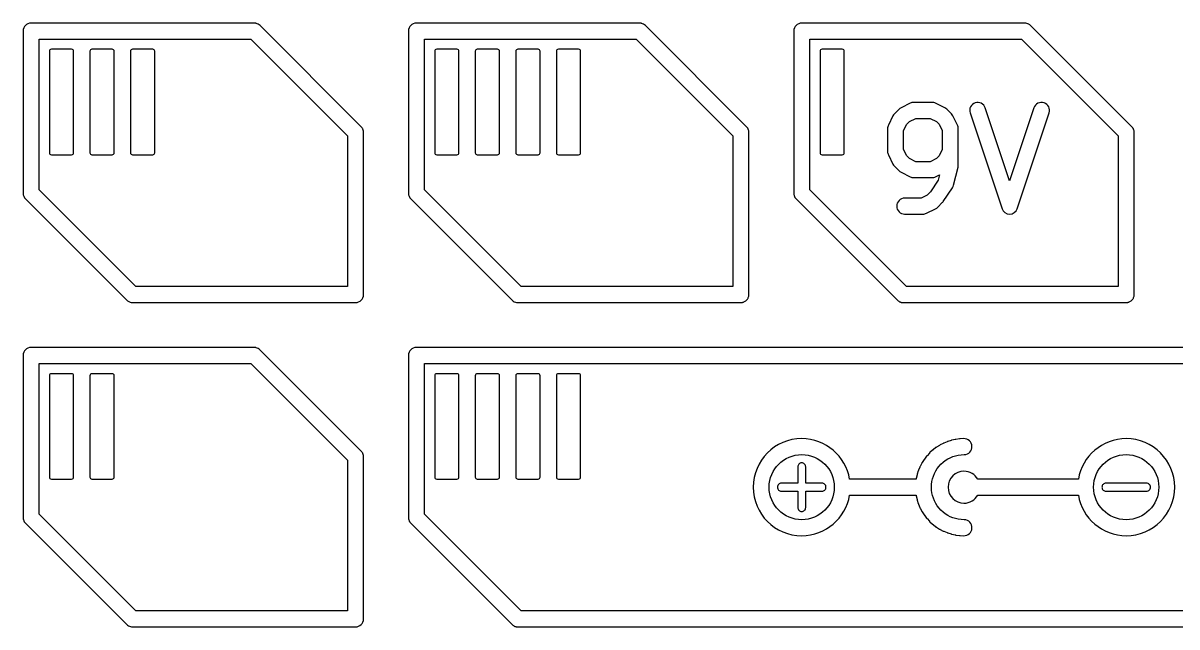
# Model space of a CAD drawing. Header units: millimetres. Extents: x 3 to 62, y 3 to 113.
# Drawn here: x 3.01 to 39.14, y 94.24 to 113.16 of the extents above; entities that cross this region are included whole.
import ezdxf

# ---------------------------------------------------------------- set-up
doc = ezdxf.new("R2010")
doc.units = ezdxf.units.MM
doc.layers.add('Layer_1', color=7, linetype='CONTINUOUS')

msp = doc.modelspace()

# ---------------------------------------------------------------- linework, layer by layer
at = {"layer": 'Layer_1', "color": 7}
for points in [[(10.245573, 113.157596), (3.261005, 113.157596), (3.260476, 113.157596), (3.260476, 113.157596)], [(22.310452, 113.157596), (15.325884, 113.157596), (15.325355, 113.157596), (15.325355, 113.157596)], [(34.375331, 113.157596), (27.390763, 113.157596), (27.390763, 113.157596)], [(34.500902, 113.124006), (34.500399, 113.124006)], [(34.528286, 113.105919), (34.527783, 113.105919)], [(37.727571, 109.909219), (34.552575, 113.084215)], [(3.010868, 112.907482), (3.010868, 107.827178)], [(13.590061, 109.916454), (10.430066, 113.07698)], [(15.075774, 112.907482), (15.075774, 107.827178)], [(25.65494, 109.916454), (22.494945, 113.07698)], [(27.140653, 112.907482), (27.140653, 107.827178), (27.141155, 107.818393)], [(3.833245, 112.272406), (3.833245, 109.09741)], [(4.530871, 112.334934), (3.895766, 112.334934)], [(4.593392, 109.09741), (4.593392, 112.272406)], [(5.103455, 112.272406), (5.103455, 109.09741)], [(5.800552, 112.334934), (5.165976, 112.334934)], [(5.863099, 109.09741), (5.863099, 112.272406)], [(6.373136, 112.272406), (6.373136, 109.09741)], [(7.070762, 112.334934), (6.435657, 112.334934)], [(7.133283, 109.09741), (7.133283, 112.272406)], [(15.898124, 112.272406), (15.898124, 109.09741)], [(16.59575, 112.334934), (15.960645, 112.334934)], [(16.658271, 109.09741), (16.658271, 112.272406)], [(17.168334, 112.272406), (17.168334, 109.09741)], [(17.86596, 112.334934), (17.230855, 112.334934)], [(17.928481, 109.09741), (17.928481, 112.272406)], [(18.438518, 112.272406), (18.438518, 109.09741)], [(19.135641, 112.334934), (18.500536, 112.334934)], [(19.198162, 109.09741), (19.198162, 112.272406)], [(19.708225, 112.272406), (19.708225, 109.09741)], [(20.405851, 112.334934), (19.770746, 112.334934)], [(20.468372, 109.09741), (20.468372, 112.272406)], [(27.963506, 112.272406), (27.963506, 109.09741)], [(28.660629, 112.334934), (28.025524, 112.334934)], [(28.72315, 109.09741), (28.72315, 112.272406)], [(30.787638, 110.646667), (30.501862, 110.503524)], [(31.470606, 110.673022), (30.899266, 110.673022)], [(31.86801, 110.503524), (31.582234, 110.646667)], [(30.247095, 110.248759), (30.104458, 109.962989)], [(30.436748, 110.456498), (30.293609, 110.313872)], [(32.076263, 110.313871), (31.933124, 110.456498)], [(32.265916, 109.962989), (32.122777, 110.248759)], [(32.661944, 110.343844), (33.661883, 107.343514)], [(34.662324, 110.501973), (33.899055, 108.213227), (33.136315, 110.501973)], [(34.136253, 107.343514), (35.136192, 110.343844)], [(30.078, 109.851368), (30.078, 109.137201)], [(32.292375, 108.708804), (32.292375, 109.851368)], [(37.755484, 109.875113), (37.750325, 109.882864), (37.748764, 109.884931)], [(13.661895, 109.799148), (13.661392, 109.800699)], [(13.670679, 104.652182), (13.670679, 109.732486)], [(25.726774, 109.799148), (25.726271, 109.800699)], [(25.735558, 104.652182), (25.735558, 109.732486)], [(37.800437, 104.652182), (37.800437, 109.720084)], [(3.895766, 109.034882), (4.530871, 109.034882)], [(5.165976, 109.034882), (5.800552, 109.034882)], [(6.435657, 109.034882), (7.070762, 109.034882)], [(15.960645, 109.034882), (16.59575, 109.034882)], [(17.230855, 109.034882), (17.86596, 109.034882)], [(18.500536, 109.034882), (19.135641, 109.034882)], [(19.770746, 109.034882), (20.405851, 109.034882)], [(28.025524, 109.034882), (28.660629, 109.034882)], [(30.104458, 109.02558), (30.247095, 108.739809)], [(30.294111, 108.674697), (30.436748, 108.531554)], [(30.501862, 108.485045), (30.787638, 108.341901)], [(31.582922, 108.341901), (31.708493, 108.404946), (31.667165, 108.239582), (31.419118, 107.867512), (31.322493, 107.770878), (31.126119, 107.672692), (30.61349, 107.672692)], [(32.141562, 108.076285), (32.284702, 108.647825)], [(30.899266, 108.315546), (31.470791, 108.315546)], [(27.172164, 107.706256), (27.173196, 107.704189)], [(31.821681, 107.569856), (32.107458, 107.998253)], [(3.083734, 107.650445), (6.25873, 104.475449)], [(15.148613, 107.650445), (18.323609, 104.475449)], [(27.214021, 107.650445), (30.389017, 104.475449)], [(31.296643, 107.199337), (31.582419, 107.341964)], [(31.647533, 107.388989), (31.790672, 107.532133)], [(30.61349, 107.172982), (31.185015, 107.172982)], [(6.339349, 104.422222), (6.340381, 104.421706)], [(30.463947, 104.424806), (30.472731, 104.420672)], [(6.397742, 104.405686), (6.402928, 104.404652)], [(6.448383, 104.402585), (13.420569, 104.402585)], [(18.465214, 104.405169), (18.471934, 104.404136)], [(18.517416, 104.402585), (25.485448, 104.402585)], [(30.525436, 104.406203), (30.533189, 104.404652), (30.535252, 104.404652)], [(30.57867, 104.402585), (37.550327, 104.402585)], [(10.245573, 102.997505), (3.261005, 102.997505), (3.260476, 102.997505), (3.260476, 102.997505)], [(46.440739, 102.997505), (15.325884, 102.997505), (15.325355, 102.997505), (15.325355, 102.997505)], [(3.010868, 102.747391), (3.010868, 97.667604)], [(13.590061, 99.756363), (10.430066, 102.91689)], [(15.075774, 102.747391), (15.075774, 97.667604)], [(3.833245, 102.112315), (3.833245, 98.937319)], [(4.530871, 102.174844), (3.895766, 102.174844)], [(4.593392, 98.937319), (4.593392, 102.112315)], [(5.103455, 102.112315), (5.103455, 98.937319)], [(5.800552, 102.174844), (5.165976, 102.174844)], [(5.863099, 98.937319), (5.863099, 102.112315)], [(15.898124, 102.112315), (15.898124, 98.937319)], [(16.59575, 102.174844), (15.960645, 102.174844)], [(16.658271, 98.937319), (16.658271, 102.112315)], [(17.168334, 102.112315), (17.168334, 98.937319)], [(17.86596, 102.174844), (17.230855, 102.174844)], [(17.928481, 98.937319), (17.928481, 102.112315)], [(18.438518, 102.112315), (18.438518, 98.937319)], [(19.135641, 102.174844), (18.500536, 102.174844)], [(19.198162, 98.937319), (19.198162, 102.112315)], [(19.708225, 102.112315), (19.708225, 98.937319)], [(20.405851, 102.174844), (19.770746, 102.174844)], [(20.468372, 98.937319), (20.468372, 102.112315)], [(32.066447, 100.085025), (31.960508, 100.051435)], [(32.196146, 100.114997), (32.088143, 100.090709)], [(32.326876, 100.133084), (32.217339, 100.118614)], [(32.459697, 100.139802), (32.349101, 100.134634)], [(31.486111, 99.77755), (31.40446, 99.70262)], [(31.590489, 99.858682), (31.502118, 99.790986)], [(31.702116, 99.930513), (31.608586, 99.871085)], [(31.818903, 99.992524), (31.720214, 99.941364)], [(31.941379, 100.0442), (31.838535, 100.002343)], [(13.661895, 99.639058), (13.661392, 99.640608)], [(13.670679, 94.492608), (13.670679, 99.572395)], [(31.149191, 99.370341), (31.09802, 99.272156)], [(31.219464, 99.482478), (31.160039, 99.388944)], [(31.299553, 99.588415), (31.231873, 99.500565)], [(31.387924, 99.6866), (31.312994, 99.604951)], [(32.481393, 97.599908), (32.381671, 97.604042), (32.293301, 97.615928), (32.206994, 97.635048), (32.121719, 97.66192), (32.039566, 97.69551), (31.960508, 97.736851), (31.885578, 97.784393), (31.814776, 97.838653), (31.749133, 97.898598), (31.689707, 97.964227), (31.634939, 98.035023), (31.587393, 98.109954), (31.546568, 98.189019), (31.512463, 98.271184), (31.485582, 98.355934), (31.466479, 98.44275), (31.454599, 98.531116), (31.450974, 98.62), (31.454599, 98.708883), (31.466479, 98.79725), (31.485582, 98.883549), (31.512463, 98.968815), (31.546568, 99.050981), (31.587393, 99.130045), (31.634939, 99.204976), (31.689707, 99.275773), (31.749133, 99.340885), (31.814776, 99.40083), (31.885578, 99.45509), (31.960508, 99.503149), (32.039566, 99.543973), (32.121719, 99.57808), (32.206994, 99.604951), (32.293301, 99.624072), (32.381671, 99.635957), (32.481393, 99.640091)], [(27.265694, 99.255102), (27.265694, 98.745057), (26.755658, 98.745057)], [(28.025339, 98.745057), (27.515805, 98.745057), (27.515805, 99.255102)], [(31.000363, 99.002405), (30.976577, 98.893885)], [(31.039627, 99.130045), (31.006025, 99.024109)], [(31.088204, 99.252002), (31.046347, 99.149683)], [(3.895766, 98.874791), (4.530871, 98.874791)], [(5.165976, 98.874791), (5.800552, 98.874791)], [(15.960645, 98.874791), (16.59575, 98.874791)], [(17.230855, 98.874791), (17.86596, 98.874791)], [(18.500536, 98.874791), (19.135641, 98.874791)], [(19.770746, 98.874791), (20.405851, 98.874791)], [(30.972449, 98.873214), (30.97192, 98.870113), (28.88989, 98.870113)], [(36.051199, 98.870113), (32.902556, 98.870113)], [(38.185617, 98.745083), (36.915936, 98.745083)], [(26.755658, 98.494943), (27.265694, 98.494943), (27.265694, 97.984897)], [(27.515805, 97.984897), (27.515805, 98.494943), (28.025339, 98.494943)], [(28.88989, 98.369886), (30.97192, 98.369886), (30.972449, 98.366786)], [(30.976577, 98.345598), (31.000363, 98.237595)], [(32.902556, 98.369886), (36.051199, 98.369886)], [(36.915936, 98.49497), (38.185617, 98.49497)], [(31.006025, 98.215891), (31.039627, 98.109954)], [(31.046347, 98.090317), (31.088204, 97.987998)], [(31.09802, 97.967327), (31.149191, 97.869142)], [(15.094374, 97.573036), (15.098501, 97.564252)], [(31.160039, 97.851056), (31.219464, 97.757521)], [(31.231873, 97.738918), (31.299553, 97.651068)], [(31.312994, 97.635048), (31.387924, 97.5534)], [(3.043941, 97.543064), (3.04447, 97.542547), (3.047063, 97.538413)], [(3.083734, 97.490871), (6.25873, 94.315875), (6.259259, 94.315875)], [(15.148613, 97.490871), (18.323609, 94.315875), (18.324138, 94.315875)], [(31.40446, 97.53738), (31.486111, 97.462449)], [(31.502118, 97.449013), (31.590489, 97.381317)], [(31.608586, 97.368398), (31.702116, 97.30897)], [(31.720214, 97.298635), (31.818903, 97.246959)], [(31.838535, 97.237657), (31.941379, 97.195282)], [(31.960508, 97.188564), (32.066447, 97.154975)], [(32.088143, 97.148774), (32.196146, 97.125002)], [(32.217339, 97.121385), (32.326876, 97.106916)], [(32.349101, 97.104849), (32.459697, 97.100198)], [(18.348427, 94.294171), (18.348956, 94.293654)], [(6.435472, 94.242495), (13.420569, 94.242495)], [(18.397005, 94.265232), (18.406291, 94.261098), (18.40735, 94.260581)], [(18.500351, 94.242495), (18.50551, 94.242495), (49.615735, 94.242495)]]:
    msp.add_lwpolyline(points, dxfattribs=at)
for points in [[(3.510586, 112.657368), (10.142227, 112.657368), (13.170458, 109.629133), (13.170458, 104.902296), (6.539347, 104.902296), (3.510586, 107.931048), (3.510586, 112.657368)], [(15.575465, 112.657368), (22.207106, 112.657368), (25.23584, 109.628616), (25.23584, 104.902296), (18.604729, 104.902296), (15.575465, 107.931565), (15.575465, 112.657368)], [(27.640344, 112.657368), (34.271985, 112.657368), (37.300746, 109.628616), (37.300746, 104.902296), (30.669634, 104.902296), (27.640344, 107.931565), (27.640344, 112.657368)], [(32.820059, 110.660103)], [(30.958162, 110.172795), (31.411895, 110.172795), (31.608242, 110.07461), (31.694047, 109.988827), (31.792233, 109.792457), (31.792233, 109.196112), (31.694047, 108.999225), (31.608242, 108.913959), (31.411895, 108.815774), (30.958162, 108.815774), (30.761788, 108.913959), (30.67654, 108.999225), (30.577824, 109.196112), (30.577824, 109.792457), (30.67654, 109.989344), (30.761788, 110.07461)], [(3.510586, 102.497278), (10.142227, 102.497278), (13.170458, 99.469042), (13.170458, 94.742205), (6.539347, 94.742205), (3.510586, 97.770957), (3.510586, 102.497278)], [(15.575465, 102.497278), (46.337393, 102.497278), (49.365625, 99.469042), (49.365625, 94.742205), (18.604729, 94.742205), (15.575465, 97.771474), (15.575465, 102.497278)], [(27.390763, 100.139802)], [(37.550327, 100.139802)], [(27.390763, 99.640091)], [(27.390763, 99.380159)], [(37.550327, 99.640091)]]:
    msp.add_lwpolyline(points, close=True, dxfattribs=at)
for points in [[(3.260476, 113.157596), (3.122513, 113.15738), (3.010805, 113.045445), (3.010868, 112.907482)], [(10.280207, 113.155012), (10.268736, 113.156675), (10.257163, 113.157538), (10.245573, 113.157596)], [(10.299839, 113.150878), (10.293353, 113.152518), (10.286803, 113.153897), (10.280207, 113.155012)], [(10.310687, 113.148811), (10.307086, 113.149579), (10.303469, 113.150269), (10.299839, 113.150878)], [(10.430066, 113.07698), (10.397884, 113.111752), (10.356483, 113.136663), (10.310687, 113.148811)], [(15.325355, 113.157596), (15.187402, 113.157365), (15.07571, 113.045434), (15.075774, 112.907482)], [(22.345086, 113.155012), (22.333615, 113.156675), (22.322042, 113.157538), (22.310452, 113.157596)], [(22.364718, 113.150878), (22.358232, 113.152518), (22.351682, 113.153897), (22.345086, 113.155012)], [(22.375566, 113.148811), (22.371965, 113.149579), (22.368348, 113.150269), (22.364718, 113.150878)], [(22.494945, 113.07698), (22.462763, 113.111752), (22.421362, 113.136663), (22.375566, 113.148811)], [(27.213874, 113.084371), (27.166963, 113.037459), (27.140622, 112.973825), (27.140653, 112.907482)], [(27.390763, 113.157596), (27.32442, 113.157625), (27.260786, 113.131283), (27.213874, 113.084371)], [(34.500399, 113.124006), (34.462384, 113.145993), (34.419247, 113.157578), (34.375331, 113.157596)], [(34.527783, 113.105919), (34.519223, 113.112523), (34.510244, 113.118565), (34.500902, 113.124006)], [(34.552575, 113.084215), (34.544959, 113.09197), (34.536846, 113.09922), (34.528286, 113.105919)], [(3.895766, 112.334934), (3.861238, 112.334942), (3.833245, 112.306942), (3.833245, 112.272406)], [(4.593392, 112.272406), (4.593392, 112.306942), (4.565399, 112.334942), (4.530871, 112.334934)], [(5.165976, 112.334934), (5.131448, 112.334942), (5.103455, 112.306942), (5.103455, 112.272406)], [(5.863099, 112.272406), (5.863099, 112.306952), (5.835106, 112.334957), (5.800552, 112.334934)], [(6.435657, 112.334934), (6.401129, 112.334942), (6.373136, 112.306942), (6.373136, 112.272406)], [(7.133283, 112.272406), (7.133283, 112.306942), (7.10529, 112.334942), (7.070762, 112.334934)], [(15.960645, 112.334934), (15.926117, 112.334942), (15.898124, 112.306942), (15.898124, 112.272406)], [(16.658271, 112.272406), (16.658271, 112.306942), (16.630278, 112.334942), (16.59575, 112.334934)], [(17.230855, 112.334934), (17.196327, 112.334942), (17.168334, 112.306942), (17.168334, 112.272406)], [(17.928481, 112.272406), (17.928481, 112.306942), (17.900488, 112.334942), (17.86596, 112.334934)], [(18.500536, 112.334934), (18.466193, 112.33467), (18.438491, 112.306746), (18.438518, 112.272406)], [(19.198162, 112.272406), (19.198162, 112.306942), (19.170169, 112.334942), (19.135641, 112.334934)], [(19.770746, 112.334934), (19.736218, 112.334942), (19.708225, 112.306942), (19.708225, 112.272406)], [(20.468372, 112.272406), (20.468372, 112.306942), (20.440379, 112.334942), (20.405851, 112.334934)], [(28.025524, 112.334934), (27.991181, 112.33467), (27.963479, 112.306746), (27.963506, 112.272406)], [(28.72315, 112.272406), (28.72315, 112.306942), (28.695157, 112.334942), (28.660629, 112.334934)], [(30.899266, 110.673022), (30.860517, 110.673006), (30.822302, 110.663984), (30.787638, 110.646667)], [(31.582234, 110.646667), (31.54757, 110.663983), (31.509355, 110.673006), (31.470606, 110.673022)], [(32.820059, 110.660103), (32.75715, 110.639137), (32.705147, 110.594036), (32.675494, 110.534724)], [(33.010941, 110.646546), (32.95163, 110.676202), (32.882966, 110.681079), (32.820059, 110.660103)], [(33.136315, 110.501973), (33.115351, 110.564885), (33.070252, 110.61689), (33.010941, 110.646546)], [(34.787698, 110.646546), (34.728386, 110.61689), (34.683287, 110.564885), (34.662324, 110.501973)], [(34.97858, 110.660103), (34.915673, 110.681079), (34.847009, 110.676202), (34.787698, 110.646546)], [(35.136192, 110.343844), (35.179919, 110.474694), (35.109382, 110.616232), (34.97858, 110.660103)], [(30.293609, 110.313872), (30.274709, 110.294805), (30.259003, 110.27282), (30.247095, 110.248759)], [(30.501862, 110.503524), (30.477765, 110.49146), (30.455777, 110.47558), (30.436748, 110.456498)], [(31.933124, 110.456498), (31.914095, 110.47558), (31.892107, 110.49146), (31.86801, 110.503524)], [(32.122777, 110.248759), (32.110869, 110.27282), (32.095163, 110.294805), (32.076263, 110.313871)], [(32.675494, 110.534724), (32.645841, 110.475412), (32.640967, 110.40675), (32.661944, 110.343844)], [(13.600406, 109.905602), (13.597067, 109.909322), (13.593617, 109.912941), (13.590061, 109.916454)], [(13.619006, 109.884414), (13.613209, 109.891821), (13.606999, 109.898895), (13.600406, 109.905602)], [(13.637103, 109.857543), (13.631658, 109.866882), (13.625613, 109.875858), (13.619006, 109.884414)], [(13.65155, 109.828087), (13.647384, 109.838211), (13.642559, 109.848051), (13.637103, 109.857543)], [(13.661392, 109.800699), (13.658646, 109.810012), (13.65536, 109.819157), (13.65155, 109.828087)], [(25.726271, 109.800699), (25.713645, 109.845133), (25.688954, 109.8852), (25.65494, 109.916454)], [(30.104458, 109.962989), (30.087107, 109.928335), (30.078049, 109.890123), (30.078, 109.851368)], [(32.292375, 109.851368), (32.292325, 109.890123), (32.283267, 109.928335), (32.265916, 109.962989)], [(37.748764, 109.884931), (37.742229, 109.893475), (37.73515, 109.901587), (37.727571, 109.909219)], [(37.769428, 109.853925), (37.765142, 109.861219), (37.760488, 109.868291), (37.755484, 109.875113)], [(37.778212, 109.835839), (37.775528, 109.841983), (37.772597, 109.848017), (37.769428, 109.853925)], [(37.800437, 109.720084), (37.802361, 109.759888), (37.79474, 109.799576), (37.778212, 109.835839)], [(13.664488, 109.785196), (13.663756, 109.78987), (13.662891, 109.794523), (13.661895, 109.799148)], [(13.668615, 109.765042), (13.667517, 109.771814), (13.66614, 109.778537), (13.664488, 109.785196)], [(13.670679, 109.732486), (13.670701, 109.743371), (13.670011, 109.754246), (13.668615, 109.765042)], [(25.733494, 109.765042), (25.732048, 109.776553), (25.729803, 109.787949), (25.726774, 109.799148)], [(25.735558, 109.732486), (25.73558, 109.743371), (25.73489, 109.754246), (25.733494, 109.765042)], [(30.078, 109.137201), (30.078049, 109.098446), (30.087107, 109.060233), (30.104458, 109.02558)], [(3.833245, 109.09741), (3.833245, 109.062874), (3.861238, 109.034873), (3.895766, 109.034882)], [(4.530871, 109.034882), (4.565399, 109.034873), (4.593392, 109.062874), (4.593392, 109.09741)], [(5.103455, 109.09741), (5.103455, 109.062874), (5.131448, 109.034873), (5.165976, 109.034882)], [(5.800552, 109.034882), (5.835106, 109.034859), (5.863099, 109.062864), (5.863099, 109.09741)], [(6.373136, 109.09741), (6.373136, 109.062874), (6.401129, 109.034873), (6.435657, 109.034882)], [(7.070762, 109.034882), (7.10529, 109.034873), (7.133283, 109.062874), (7.133283, 109.09741)], [(15.898124, 109.09741), (15.898124, 109.062874), (15.926117, 109.034873), (15.960645, 109.034882)], [(16.59575, 109.034882), (16.630278, 109.034873), (16.658271, 109.062874), (16.658271, 109.09741)], [(17.168334, 109.09741), (17.168334, 109.062874), (17.196327, 109.034873), (17.230855, 109.034882)], [(17.86596, 109.034882), (17.900488, 109.034873), (17.928481, 109.062874), (17.928481, 109.09741)], [(18.438518, 109.09741), (18.438491, 109.06307), (18.466193, 109.03515), (18.500536, 109.034882)], [(19.135641, 109.034882), (19.170169, 109.034873), (19.198162, 109.062874), (19.198162, 109.09741)], [(19.708225, 109.09741), (19.708225, 109.062874), (19.736218, 109.034873), (19.770746, 109.034882)], [(20.405851, 109.034882), (20.440379, 109.034873), (20.468372, 109.062874), (20.468372, 109.09741)], [(27.963506, 109.09741), (27.963479, 109.06307), (27.991181, 109.03515), (28.025524, 109.034882)], [(28.660629, 109.034882), (28.695157, 109.034873), (28.72315, 109.062874), (28.72315, 109.09741)], [(30.247095, 108.739809), (30.259156, 108.715714), (30.275033, 108.693726), (30.294111, 108.674697)], [(30.436748, 108.531554), (30.455815, 108.512656), (30.477801, 108.496952), (30.501862, 108.485045)], [(32.284702, 108.647825), (32.289757, 108.667759), (32.292334, 108.688239), (32.292375, 108.708804)], [(30.787638, 108.341901), (30.822302, 108.324585), (30.860517, 108.315563), (30.899266, 108.315546)], [(31.470791, 108.315546), (31.50971, 108.315484), (31.548106, 108.324509), (31.582922, 108.341901)], [(32.107458, 107.998253), (32.123204, 108.022122), (32.13474, 108.048515), (32.141562, 108.076285)], [(3.010868, 107.827178), (3.010785, 107.76094), (3.036992, 107.697377), (3.083734, 107.650445)], [(15.075774, 107.827178), (15.075683, 107.760944), (15.10188, 107.697381), (15.148613, 107.650445)], [(27.141155, 107.818393), (27.14178, 107.80025), (27.14438, 107.78223), (27.148908, 107.76465)], [(27.148908, 107.76465), (27.150709, 107.758021), (27.152784, 107.75147), (27.155125, 107.745013)], [(27.155125, 107.745013), (27.156401, 107.741017), (27.157777, 107.737054), (27.159253, 107.733127)], [(27.159253, 107.733127), (27.163018, 107.723921), (27.16733, 107.714948), (27.172164, 107.706256)], [(27.173196, 107.704189), (27.175351, 107.700689), (27.177592, 107.697243), (27.179917, 107.693853)], [(27.179917, 107.693853), (27.189648, 107.678169), (27.201086, 107.663611), (27.214021, 107.650445)], [(30.61349, 107.672692), (30.547147, 107.672722), (30.483512, 107.64638), (30.436601, 107.599468)], [(30.436601, 107.599468), (30.38969, 107.552556), (30.363349, 107.488922), (30.363379, 107.422579)], [(30.363379, 107.422579), (30.363601, 107.284622), (30.475532, 107.17292), (30.61349, 107.172982)], [(31.582419, 107.341964), (31.606516, 107.354027), (31.628504, 107.369907), (31.647533, 107.388989)], [(31.790672, 107.532133), (31.802215, 107.543665), (31.812601, 107.5563), (31.821681, 107.569856)], [(33.661883, 107.343514), (33.695922, 107.241431), (33.79146, 107.172579), (33.899068, 107.172579)], [(33.899068, 107.172579), (34.006676, 107.172579), (34.102214, 107.241431), (34.136253, 107.343514)], [(31.185015, 107.172982), (31.223764, 107.172998), (31.261979, 107.182021), (31.296643, 107.199337)], [(6.25873, 104.475449), (6.281887, 104.452634), (6.309271, 104.434554), (6.339349, 104.422222)], [(6.340381, 104.421706), (6.358794, 104.414099), (6.378052, 104.408721), (6.397742, 104.405686)], [(13.420569, 104.402585), (13.558526, 104.402524), (13.670457, 104.514225), (13.670679, 104.652182)], [(18.323609, 104.475449), (18.361966, 104.437322), (18.411653, 104.412662), (18.465214, 104.405169)], [(25.518018, 104.404652), (25.528813, 104.406021), (25.539507, 104.408092), (25.550032, 104.410854)], [(25.550032, 104.410854), (25.560596, 104.413787), (25.570954, 104.417412), (25.581042, 104.421706)], [(25.581042, 104.421706), (25.61135, 104.434131), (25.638922, 104.452391), (25.662189, 104.475449)], [(25.662189, 104.475449), (25.669959, 104.483231), (25.677206, 104.491517), (25.683885, 104.500254)], [(25.683885, 104.500254), (25.690492, 104.50881), (25.696537, 104.517786), (25.701982, 104.527125)], [(25.701982, 104.527125), (25.707447, 104.536616), (25.712281, 104.546456), (25.716455, 104.556581)], [(25.716455, 104.556581), (25.729035, 104.586886), (25.735526, 104.61937), (25.735558, 104.652182)], [(30.389017, 104.475449), (30.39682, 104.467854), (30.40511, 104.460776), (30.413835, 104.454262)], [(30.413835, 104.454262), (30.422557, 104.44764), (30.431705, 104.441598), (30.44122, 104.436175)], [(30.44122, 104.436175), (30.448598, 104.432003), (30.456184, 104.428208), (30.463947, 104.424806)], [(30.472731, 104.420672), (30.477502, 104.418802), (30.482328, 104.417078), (30.487204, 104.415504)], [(30.487204, 104.415504), (30.493163, 104.413381), (30.499199, 104.411485), (30.505302, 104.40982)], [(30.505302, 104.40982), (30.511961, 104.40834), (30.518678, 104.407133), (30.525436, 104.406203)], [(37.582897, 104.404652), (37.593701, 104.406019), (37.604404, 104.408091), (37.614938, 104.410854)], [(37.614938, 104.410854), (37.625492, 104.413788), (37.635842, 104.417413), (37.645921, 104.421706)], [(37.645921, 104.421706), (37.676229, 104.434131), (37.703801, 104.452391), (37.727068, 104.475449)], [(37.727068, 104.475449), (37.734838, 104.483231), (37.742085, 104.491517), (37.748764, 104.500254)], [(37.748764, 104.500254), (37.755371, 104.50881), (37.761416, 104.517786), (37.766861, 104.527125)], [(37.766861, 104.527125), (37.772326, 104.536616), (37.77716, 104.546456), (37.781334, 104.556581)], [(37.781334, 104.556581), (37.793914, 104.586886), (37.800405, 104.61937), (37.800437, 104.652182)], [(6.402928, 104.404652), (6.417985, 104.402583), (6.4332, 104.401891), (6.448383, 104.402585)], [(18.471934, 104.404136), (18.481369, 104.40308), (18.490857, 104.402562), (18.500351, 104.402585)], [(18.500351, 104.402585), (18.506038, 104.402391), (18.511729, 104.402391), (18.517416, 104.402585)], [(25.485448, 104.402585), (25.496338, 104.402564), (25.507218, 104.403255), (25.518018, 104.404652)], [(30.535252, 104.404652), (30.544003, 104.403498), (30.552808, 104.402808), (30.561631, 104.402585)], [(30.561631, 104.402585), (30.567309, 104.402392), (30.572992, 104.402392), (30.57867, 104.402585)], [(37.550327, 104.402585), (37.561217, 104.402564), (37.572097, 104.403255), (37.582897, 104.404652)], [(3.260476, 102.997505), (3.122513, 102.997289), (3.010805, 102.885354), (3.010868, 102.747391)], [(10.280207, 102.994921), (10.268736, 102.996584), (10.257163, 102.997448), (10.245573, 102.997505)], [(10.299839, 102.990787), (10.293353, 102.992427), (10.286803, 102.993806), (10.280207, 102.994921)], [(10.310687, 102.98872), (10.307086, 102.989489), (10.303469, 102.990178), (10.299839, 102.990787)], [(10.430066, 102.91689), (10.397884, 102.951662), (10.356483, 102.976573), (10.310687, 102.98872)], [(15.325355, 102.997505), (15.187403, 102.997274), (15.07571, 102.885344), (15.075774, 102.747391)], [(3.895766, 102.174844), (3.861238, 102.174852), (3.833245, 102.146851), (3.833245, 102.112315)], [(4.593392, 102.112315), (4.593392, 102.146851), (4.565399, 102.174852), (4.530871, 102.174844)], [(5.165976, 102.174844), (5.131448, 102.174852), (5.103455, 102.146851), (5.103455, 102.112315)], [(5.863099, 102.112315), (5.863099, 102.146861), (5.835106, 102.174867), (5.800552, 102.174844)], [(15.960645, 102.174844), (15.926117, 102.174852), (15.898124, 102.146851), (15.898124, 102.112315)], [(16.658271, 102.112315), (16.658271, 102.146851), (16.630278, 102.174852), (16.59575, 102.174844)], [(17.230855, 102.174844), (17.196327, 102.174852), (17.168334, 102.146851), (17.168334, 102.112315)], [(17.928481, 102.112315), (17.928481, 102.146851), (17.900488, 102.174852), (17.86596, 102.174844)], [(18.500536, 102.174844), (18.466193, 102.174576), (18.438491, 102.146655), (18.438518, 102.112315)], [(19.198162, 102.112315), (19.198162, 102.146851), (19.170169, 102.174852), (19.135641, 102.174844)], [(19.770746, 102.174844), (19.736218, 102.174852), (19.708225, 102.146851), (19.708225, 102.112315)], [(20.468372, 102.112315), (20.468372, 102.146851), (20.440379, 102.174852), (20.405851, 102.174844)], [(27.390763, 100.139802), (26.554601, 100.139802), (25.870442, 99.456162), (25.870442, 98.62)], [(28.88989, 98.870113), (28.769796, 99.588293), (28.141755, 100.139802), (27.390763, 100.139802)], [(32.088143, 100.090709), (32.08083, 100.08914), (32.07359, 100.087243), (32.066447, 100.085025)], [(32.217339, 100.118614), (32.210226, 100.117713), (32.203155, 100.116506), (32.196146, 100.114997)], [(32.349101, 100.134634), (32.341673, 100.134448), (32.334258, 100.133931), (32.326876, 100.133084)], [(32.720152, 99.901057), (32.714069, 100.038866), (32.597514, 100.145705), (32.459697, 100.139802)], [(37.550327, 100.139802), (36.799334, 100.139802), (36.171294, 99.588293), (36.051199, 98.870113)], [(39.070647, 98.62), (39.070647, 99.456162), (38.386488, 100.139802), (37.550327, 100.139802)], [(13.600406, 99.745511), (13.597067, 99.749231), (13.593617, 99.75285), (13.590061, 99.756363)], [(13.619006, 99.724324), (13.613209, 99.73173), (13.606999, 99.738804), (13.600406, 99.745511)], [(13.637103, 99.697452), (13.631658, 99.706791), (13.625613, 99.715767), (13.619006, 99.724324)], [(31.502118, 99.790986), (31.496597, 99.786733), (31.491257, 99.78225), (31.486111, 99.77755)], [(31.608586, 99.871085), (31.602375, 99.867217), (31.596337, 99.863079), (31.590489, 99.858682)], [(31.720214, 99.941364), (31.714031, 99.938003), (31.707993, 99.934383), (31.702116, 99.930513)], [(31.838535, 100.002343), (31.831851, 99.999359), (31.8253, 99.996083), (31.818903, 99.992524)], [(31.960508, 100.051435), (31.954036, 100.049285), (31.947654, 100.046872), (31.941379, 100.0442)], [(32.481393, 99.640091), (32.547671, 99.643007), (32.610072, 99.672148), (32.654854, 99.721095)], [(32.654854, 99.721095), (32.699636, 99.770042), (32.723127, 99.834782), (32.720152, 99.901057)], [(13.65155, 99.667996), (13.647384, 99.678121), (13.642559, 99.68796), (13.637103, 99.697452)], [(13.661392, 99.640608), (13.658646, 99.649921), (13.65536, 99.659066), (13.65155, 99.667996)], [(13.664488, 99.625105), (13.663756, 99.62978), (13.662891, 99.634432), (13.661895, 99.639058)], [(13.668615, 99.604951), (13.667517, 99.611723), (13.66614, 99.618447), (13.664488, 99.625105)], [(13.670679, 99.572395), (13.670701, 99.583281), (13.670011, 99.594156), (13.668615, 99.604951)], [(26.370663, 98.62), (26.370663, 99.185408), (26.825349, 99.640091), (27.390763, 99.640091)], [(27.390763, 99.380159), (27.357589, 99.380177), (27.325769, 99.367008), (27.30231, 99.343552)], [(27.390763, 99.640091), (27.956071, 99.640091), (28.410757, 99.185322), (28.410836, 98.62)], [(27.479198, 99.343542), (27.455746, 99.366998), (27.423932, 99.38017), (27.390763, 99.380159)], [(31.160039, 99.388944), (31.156157, 99.382902), (31.152538, 99.376695), (31.149191, 99.370341)], [(31.231873, 99.500565), (31.227474, 99.494721), (31.223334, 99.488686), (31.219464, 99.482478)], [(31.312994, 99.604951), (31.308281, 99.599633), (31.303797, 99.594116), (31.299553, 99.588415)], [(31.40446, 99.70262), (31.398705, 99.697537), (31.393187, 99.692191), (31.387924, 99.6866)], [(36.530756, 98.62), (36.530862, 99.185322), (36.984992, 99.640091), (37.550327, 99.640091)], [(37.550327, 99.640091), (38.115741, 99.640091), (38.570426, 99.185408), (38.570426, 98.62)], [(27.30231, 99.343552), (27.278852, 99.320095), (27.265679, 99.288276), (27.265694, 99.255102)], [(27.515805, 99.255102), (27.51582, 99.288271), (27.502651, 99.320087), (27.479198, 99.343542)], [(31.006025, 99.024109), (31.003814, 99.016963), (31.001925, 99.009721), (31.000363, 99.002405)], [(31.046347, 99.149683), (31.043836, 99.143233), (31.041594, 99.136681), (31.039627, 99.130045)], [(31.09802, 99.272156), (31.094449, 99.265588), (31.091173, 99.258863), (31.088204, 99.252002)], [(32.470545, 99.11971), (32.197257, 99.11971), (31.970827, 98.893261), (31.970827, 98.62)], [(32.902556, 98.870113), (32.815191, 99.018662), (32.653107, 99.11971), (32.470545, 99.11971)], [(3.833245, 98.937319), (3.833245, 98.902784), (3.861238, 98.874783), (3.895766, 98.874791)], [(4.530871, 98.874791), (4.565399, 98.874783), (4.593392, 98.902784), (4.593392, 98.937319)], [(5.103455, 98.937319), (5.103455, 98.902784), (5.131448, 98.874783), (5.165976, 98.874791)], [(5.800552, 98.874791), (5.835106, 98.874768), (5.863099, 98.902773), (5.863099, 98.937319)], [(15.898124, 98.937319), (15.898124, 98.902784), (15.926117, 98.874783), (15.960645, 98.874791)], [(16.59575, 98.874791), (16.630278, 98.874783), (16.658271, 98.902784), (16.658271, 98.937319)], [(17.168334, 98.937319), (17.168334, 98.902784), (17.196327, 98.874783), (17.230855, 98.874791)], [(17.86596, 98.874791), (17.900488, 98.874783), (17.928481, 98.902784), (17.928481, 98.937319)], [(18.438518, 98.937319), (18.438491, 98.902979), (18.466193, 98.875059), (18.500536, 98.874791)], [(19.135641, 98.874791), (19.170169, 98.874783), (19.198162, 98.902784), (19.198162, 98.937319)], [(19.708225, 98.937319), (19.708225, 98.902784), (19.736218, 98.874783), (19.770746, 98.874791)], [(20.405851, 98.874791), (20.440379, 98.874783), (20.468372, 98.902784), (20.468372, 98.937319)], [(26.667205, 98.708449), (26.643747, 98.684993), (26.630574, 98.653174), (26.630589, 98.62)], [(26.755658, 98.745057), (26.722484, 98.745075), (26.690664, 98.731905), (26.667205, 98.708449)], [(28.113791, 98.708449), (28.090333, 98.731905), (28.058512, 98.745075), (28.025339, 98.745057)], [(28.150407, 98.62), (28.150422, 98.653174), (28.13725, 98.684993), (28.113791, 98.708449)], [(30.976577, 98.893885), (30.974911, 98.887055), (30.973534, 98.880159), (30.972449, 98.873214)], [(36.827483, 98.708476), (36.804025, 98.685019), (36.790852, 98.6532), (36.790868, 98.620026)], [(36.915936, 98.745083), (36.882762, 98.745102), (36.850942, 98.731932), (36.827483, 98.708476)], [(38.27407, 98.708476), (38.250611, 98.731932), (38.218791, 98.745102), (38.185617, 98.745083)], [(38.310685, 98.620026), (38.3107, 98.6532), (38.297528, 98.685019), (38.27407, 98.708476)], [(25.870442, 98.62), (25.870442, 97.783838), (26.554601, 97.099681), (27.390763, 97.099681)], [(27.390763, 97.599908), (26.825349, 97.599908), (26.370663, 98.054592), (26.370663, 98.62)], [(26.630589, 98.62), (26.630574, 98.586826), (26.643747, 98.555007), (26.667205, 98.531551)], [(26.667205, 98.531551), (26.690664, 98.508094), (26.722484, 98.494925), (26.755658, 98.494943)], [(28.410836, 98.62), (28.410757, 98.054678), (27.956071, 97.599908), (27.390763, 97.599908)], [(27.390763, 97.099681), (28.141755, 97.099681), (28.769796, 97.651614), (28.88989, 98.369886)], [(28.025339, 98.494943), (28.058512, 98.494925), (28.090333, 98.508094), (28.113791, 98.531551)], [(28.113791, 98.531551), (28.13725, 98.555007), (28.150422, 98.586826), (28.150407, 98.62)], [(30.972449, 98.366786), (30.97352, 98.359667), (30.974897, 98.352598), (30.976577, 98.345598)], [(31.970827, 98.62), (31.970827, 98.346739), (32.197257, 98.119773), (32.470545, 98.119773)], [(32.470545, 98.119773), (32.65316, 98.119773), (32.815217, 98.221111), (32.902556, 98.369886)], [(36.051199, 98.369886), (36.171294, 97.651614), (36.799334, 97.099681), (37.550327, 97.099681)], [(37.550327, 97.599908), (36.984992, 97.599908), (36.530862, 98.054678), (36.530756, 98.62)], [(36.790868, 98.620026), (36.790853, 98.586853), (36.804025, 98.555033), (36.827483, 98.531577)], [(36.827483, 98.531577), (36.850942, 98.508121), (36.882762, 98.494951), (36.915936, 98.49497)], [(37.550327, 97.099681), (38.386488, 97.099681), (39.070647, 97.783838), (39.070647, 98.62)], [(38.570426, 98.62), (38.570426, 98.054592), (38.115741, 97.599908), (37.550327, 97.599908)], [(38.185617, 98.49497), (38.218791, 98.494951), (38.250611, 98.508121), (38.27407, 98.531577)], [(38.27407, 98.531577), (38.297528, 98.555033), (38.3107, 98.586853), (38.310685, 98.620026)], [(27.265694, 97.984897), (27.265679, 97.951723), (27.278852, 97.919904), (27.30231, 97.896448)], [(27.479198, 97.896457), (27.502651, 97.919913), (27.51582, 97.951728), (27.515805, 97.984897)], [(31.000363, 98.237595), (31.001925, 98.230279), (31.003814, 98.223037), (31.006025, 98.215891)], [(31.039627, 98.109954), (31.041594, 98.103318), (31.043836, 98.096767), (31.046347, 98.090317)], [(31.088204, 97.987998), (31.091159, 97.980961), (31.094435, 97.974064), (31.09802, 97.967327)], [(3.010868, 97.667604), (3.010958, 97.663811), (3.011135, 97.660021), (3.011397, 97.656236)], [(3.011397, 97.656236), (3.011601, 97.651403), (3.011945, 97.646578), (3.012429, 97.641766)], [(3.012429, 97.641766), (3.013109, 97.636227), (3.013973, 97.630711), (3.015022, 97.62523)], [(3.015022, 97.62523), (3.018014, 97.607711), (3.022866, 97.59056), (3.029495, 97.57407)], [(3.029495, 97.57407), (3.03096, 97.570591), (3.032504, 97.567145), (3.034125, 97.563735)], [(3.034125, 97.563735), (3.03708, 97.556698), (3.040355, 97.549801), (3.043941, 97.543064)], [(15.075774, 97.667604), (15.075862, 97.663984), (15.07603, 97.660366), (15.076276, 97.656752)], [(15.076276, 97.656752), (15.07646, 97.651575), (15.076804, 97.646405), (15.077308, 97.641249)], [(15.077308, 97.641249), (15.07801, 97.636056), (15.078874, 97.630886), (15.079901, 97.625746)], [(15.079901, 97.625746), (15.082784, 97.6077), (15.087637, 97.590025), (15.094374, 97.573036)], [(15.098501, 97.564252), (15.10147, 97.55739), (15.104746, 97.550665), (15.108317, 97.544098)], [(15.108317, 97.544098), (15.110472, 97.540598), (15.112713, 97.537152), (15.115038, 97.533763)], [(27.30231, 97.896448), (27.325769, 97.872992), (27.357589, 97.859822), (27.390763, 97.85984)], [(27.390763, 97.85984), (27.423932, 97.859829), (27.455746, 97.873002), (27.479198, 97.896457)], [(31.149191, 97.869142), (31.152551, 97.862963), (31.15617, 97.856929), (31.160039, 97.851056)], [(31.219464, 97.757521), (31.223321, 97.751138), (31.227461, 97.744931), (31.231873, 97.738918)], [(31.299553, 97.651068), (31.303808, 97.645543), (31.308292, 97.640198), (31.312994, 97.635048)], [(31.387924, 97.5534), (31.393187, 97.547809), (31.398705, 97.542463), (31.40446, 97.53738)], [(32.654854, 97.518905), (32.610072, 97.567852), (32.547671, 97.596992), (32.481393, 97.599908)], [(3.047063, 97.538413), (3.057332, 97.52115), (3.069645, 97.505188), (3.083734, 97.490871)], [(15.115038, 97.533763), (15.124634, 97.518285), (15.135893, 97.503903), (15.148613, 97.490871)], [(31.486111, 97.462449), (31.491257, 97.457749), (31.496597, 97.453267), (31.502118, 97.449013)], [(31.590489, 97.381317), (31.596327, 97.376745), (31.602365, 97.372434), (31.608586, 97.368398)], [(31.702116, 97.30897), (31.708003, 97.305275), (31.71404, 97.301827), (31.720214, 97.298635)], [(31.818903, 97.246959), (31.825309, 97.243575), (31.83186, 97.240472), (31.838535, 97.237657)], [(31.941379, 97.195282), (31.947662, 97.192785), (31.954043, 97.190544), (31.960508, 97.188564)], [(32.459697, 97.100198), (32.597514, 97.094294), (32.714069, 97.201133), (32.720152, 97.338943)], [(32.720152, 97.338943), (32.723127, 97.405218), (32.699636, 97.469958), (32.654854, 97.518905)], [(32.066447, 97.154975), (32.073582, 97.152582), (32.080821, 97.150513), (32.088143, 97.148774)], [(32.196146, 97.125002), (32.203155, 97.123493), (32.210226, 97.122286), (32.217339, 97.121385)], [(32.326876, 97.106916), (32.33425, 97.105896), (32.341666, 97.105206), (32.349101, 97.104849)], [(6.259259, 94.315875), (6.290179, 94.284951), (6.328669, 94.262678), (6.370887, 94.25128)], [(13.420569, 94.242495), (13.486912, 94.242465), (13.550546, 94.268807), (13.597457, 94.315719)], [(13.597457, 94.315719), (13.644368, 94.362631), (13.670709, 94.426265), (13.670679, 94.492608)], [(18.324138, 94.315875), (18.331754, 94.30812), (18.339868, 94.30087), (18.348427, 94.294171)], [(18.348956, 94.293654), (18.357522, 94.287229), (18.366493, 94.28136), (18.375811, 94.276084)], [(6.370887, 94.25128), (6.39194, 94.245546), (6.413652, 94.242592), (6.435472, 94.242495)], [(18.375811, 94.276084), (18.382699, 94.272132), (18.389772, 94.268511), (18.397005, 94.265232)], [(18.40735, 94.260581), (18.416628, 94.256917), (18.426117, 94.253811), (18.435766, 94.25128)], [(18.435766, 94.25128), (18.442418, 94.249626), (18.449135, 94.248247), (18.455901, 94.247146)], [(18.455901, 94.247146), (18.459848, 94.246188), (18.463818, 94.245326), (18.467807, 94.244562)], [(18.467807, 94.244562), (18.473992, 94.243986), (18.480196, 94.243642), (18.486407, 94.243528)], [(18.486407, 94.243528), (18.491044, 94.243054), (18.495694, 94.242709), (18.500351, 94.242495)]]:
    msp.add_open_spline(points, degree=3, dxfattribs=at)

doc.saveas('drawing.dxf')
